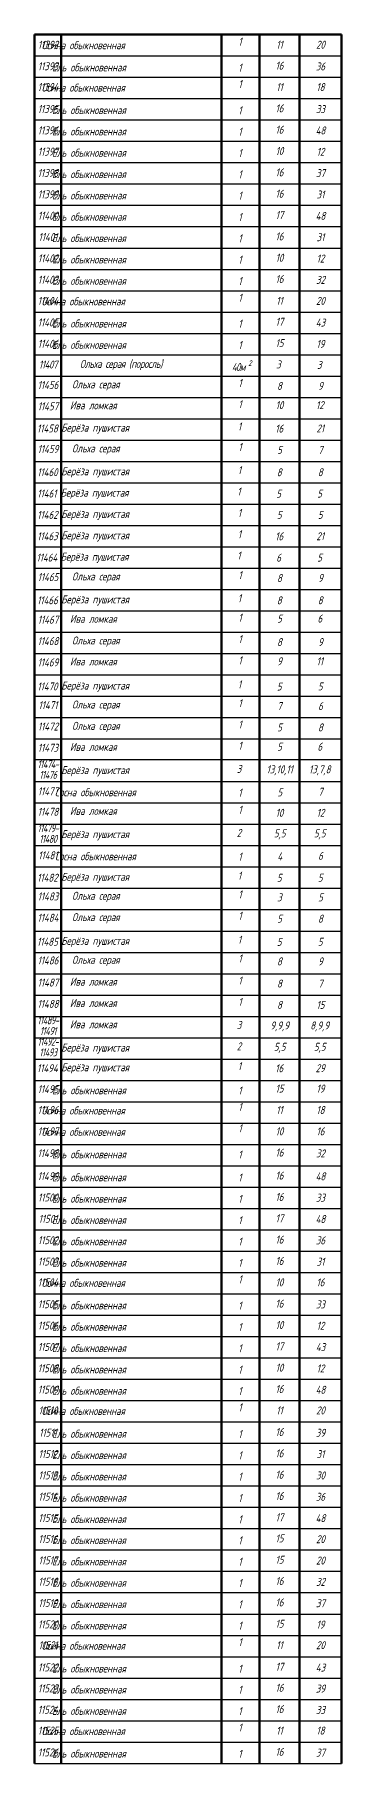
# Model space of a CAD drawing. Header units: metres. Extents: x -9960 to 1540, y -94232 to 62314.
# Drawn here: x -9960 to 1540, y -94232 to -29432 of the extents above; entities that cross this region are included whole.
import ezdxf

# ---------------------------------------------------------------- set-up
doc = ezdxf.new("R2010")
doc.units = ezdxf.units.M
for name, color, linetype, lineweight in [('Лиственные', 160, 'Continuous', 30), ('Поросль', 250, 'Continuous', 30), ('ТАБЛИЦА 50', 51, 'Continuous', 50), ('текст 300', 7, 'Continuous', 30), ('Хвойные', 80, 'Continuous', 30)]:
    doc.layers.add(name, color=color, linetype=linetype, lineweight=lineweight)
doc.layers.add('ТАБЛИЦА', color=7, linetype='Continuous', true_color=0x000000)
doc.styles.add('NF_VGP_3.0', font='cs_gost2304.shx', dxfattribs={"oblique": 15, "height": 300})

msp = doc.modelspace()

# ---------------------------------------------------------------- linework, layer by layer
at = {"layer": 'ТАБЛИЦА', "color": 0, "transparency": 33554687}
for points in [[(-9960, -29432), (1540, -29432)], [(-9960, -30232), (1540, -30232)], [(-9960, -31032), (1540, -31032)], [(-9960, -31832), (1540, -31832)], [(-9960, -32632), (1540, -32632)], [(-9960, -33432), (1540, -33432)], [(-9960, -34232), (1540, -34232)], [(-9960, -35032), (1540, -35032)], [(-9960, -35832), (1540, -35832)], [(-9960, -36632), (1540, -36632)], [(-9960, -37432), (1540, -37432)], [(-9960, -38232), (1540, -38232)], [(-9960, -39032), (1540, -39032)], [(-9960, -39832), (1540, -39832)], [(-9960, -40632), (1540, -40632)], [(-9960, -41432), (1540, -41432)], [(-9960, -42232), (1540, -42232)], [(-9960, -43032), (1540, -43032)], [(-9960, -43832), (1540, -43832)], [(-9960, -44632), (1540, -44632)], [(-9960, -45432), (1540, -45432)], [(-9960, -46232), (1540, -46232)], [(-9960, -47032), (1540, -47032)], [(-9960, -47832), (1540, -47832)], [(-9960, -48632), (1540, -48632)], [(-9960, -49432), (1540, -49432)], [(-9960, -50232), (1540, -50232)], [(-9960, -51032), (1540, -51032)], [(-9960, -51832), (1540, -51832)], [(-9960, -52632), (1540, -52632)], [(-9960, -53432), (1540, -53432)], [(-9960, -54232), (1540, -54232)], [(-9960, -55032), (1540, -55032)], [(-9960, -55832), (1540, -55832)], [(-9960, -56601), (1540, -56601)], [(-9960, -57432), (1540, -57432)], [(-9960, -58232), (1540, -58232)], [(-9960, -59032), (1540, -59032)], [(-9960, -59832), (1540, -59832)], [(-9960, -60632), (1540, -60632)], [(-9960, -61432), (1540, -61432)], [(-9960, -62232), (1540, -62232)], [(-9960, -63032), (1540, -63032)], [(-9960, -63832), (1540, -63832)], [(-9960, -64632), (1540, -64632)], [(-9960, -65432), (1540, -65432)], [(-9960, -66232), (1540, -66232)], [(-9960, -67032), (1540, -67032)], [(-9960, -67832), (1540, -67832)], [(-9960, -68632), (1540, -68632)], [(-9960, -69432), (1540, -69432)], [(-9960, -70232), (1540, -70232)], [(-9960, -71032), (1540, -71032)], [(-9960, -71832), (1540, -71832)], [(-9960, -72632), (1540, -72632)], [(-9960, -73432), (1540, -73432)], [(-9960, -74232), (1540, -74232)], [(-9960, -75032), (1540, -75032)], [(-9960, -75832), (1540, -75832)], [(-9960, -76632), (1540, -76632)], [(-9960, -77432), (1540, -77432)], [(-9960, -78232), (1540, -78232)], [(-9960, -79032), (1540, -79032)], [(-9960, -79832), (1540, -79832)], [(-9960, -80632), (1540, -80632)], [(-9960, -81432), (1540, -81432)], [(-9960, -82232), (1540, -82232)], [(-9960, -83032), (1540, -83032)], [(-9960, -83832), (1540, -83832)], [(-9960, -84632), (1540, -84632)], [(-9960, -85432), (1540, -85432)], [(-9960, -86232), (1540, -86232)], [(-9960, -87032), (1540, -87032)], [(-9960, -87832), (1540, -87832)], [(-9960, -88632), (1540, -88632)], [(-9960, -89432), (1540, -89432)], [(-9960, -90232), (1540, -90232)], [(-9960, -91032), (1540, -91032)], [(-9960, -91832), (1540, -91832)], [(-9960, -92632), (1540, -92632)], [(-9960, -93432), (1540, -93432)], [(-9960, -94232), (1540, -94232)]]:
    msp.add_lwpolyline(points, dxfattribs=at)
at = {"layer": 'ТАБЛИЦА 50', "color": 7, "transparency": 33554687}
for points in [[(-9960, -29432), (1540, -29432)], [(-9960, -71832), (-9960, -29432)], [(-8960, -71832), (-8960, -29432)], [(-2960, -71832), (-2960, -29432)], [(-2960, -71832), (-2960, -29432)], [(-1532, -71832), (-1532, -29432)], [(-1532, -71832), (-1532, -29432)], [(-32, -71832), (-32, -29432)], [(-32, -71832), (-32, -29432)], [(1540, -71832), (1540, -29432)], [(1540, -71832), (1540, -29432)], [(-9960, -94232), (-9960, -71832)], [(-8960, -94232), (-8960, -71832)], [(-2960, -94232), (-2960, -71832)], [(-2960, -94232), (-2960, -71832)], [(-1532, -94232), (-1532, -71832)], [(-1532, -94232), (-1532, -71832)], [(-32, -94232), (-32, -71832)], [(-32, -94232), (-32, -71832)], [(1540, -94232), (1540, -71832)], [(1540, -94232), (1540, -71832)]]:
    msp.add_lwpolyline(points, dxfattribs=at)

# ---------------------------------------------------------------- texts
at = {"layer": 'Лиственные', "lineweight": 30, "transparency": 33554687, "char_height": 300, "attachment_point": 5, "style": 'NF_VGP_3.0'}
for s, insert, width in [('\\pxqj;Осина обыкновенная', (-6836, -29832), 5716.81), ('\\pxqj;Осина обыкновенная', (-6836, -31420), 5716.81), ('\\pxqj;Осина обыкновенная', (-6836, -39432), 5716.81), ('Ольха серая', (-7664, -42583), 6349.98), ('Ива ломкая', (-7759, -43330), 6349.98), ('\\pxqj;Берёза пушистая', (-7092, -44205), 3736), ('Ольха серая', (-7664, -44983), 6349.98), ('\\pxqj;Берёза пушистая', (-7092, -45842), 3736), ('\\pxqj;Берёза пушистая', (-7112, -46642), 3736), ('\\pxqj;Берёза пушистая', (-7092, -47442), 3736), ('\\pxqj;Берёза пушистая', (-7092, -48242), 3736), ('\\pxqj;Берёза пушистая', (-7112, -49042), 3736), ('Ольха серая', (-7664, -49783), 6349.98), ('\\pxqj;Берёза пушистая', (-7092, -50642), 3736), ('Ива ломкая', (-7759, -51330), 6349.98), ('Ольха серая', (-7664, -52183), 6349.98), ('Ива ломкая', (-7759, -52930), 6349.98), ('\\pxqj;Берёза пушистая', (-7092, -53873), 3736), ('Ольха серая', (-7664, -54583), 6349.98), ('Ольха серая', (-7664, -55383), 6349.98), ('Ива ломкая', (-7759, -56130), 6349.98), ('\\pxqj;Берёза пушистая', (-7092, -57042), 3736), ('Ива ломкая', (-7759, -58530), 6349.98), ('\\pxqj;Берёза пушистая', (-7092, -59442), 3736), ('\\pxqj;Берёза пушистая', (-7092, -61042), 3736), ('Ольха серая', (-7664, -61752), 6349.98), ('Ольха серая', (-7664, -62552), 6349.98), ('\\pxqj;Берёза пушистая', (-7092, -63442), 3736), ('Ольха серая', (-7664, -64152), 6349.98), ('Ива ломкая', (-7759, -64930), 6349.98), ('Ива ломкая', (-7759, -65730), 6349.98), ('Ива ломкая', (-7759, -66530), 6349.98), ('\\pxqj;Берёза пушистая', (-7092, -67442), 3736), ('\\pxqj;Берёза пушистая', (-7092, -68181), 3736), ('\\pxqj;Осина обыкновенная', (-6836, -69760), 5716.81), ('\\pxqj;Осина обыкновенная', (-6836, -70560), 5716.81), ('\\pxqj;Осина обыкновенная', (-6836, -76221), 5716.81), ('\\pxqj;Осина обыкновенная', (-6836, -81021), 5716.81), ('\\pxqj;Осина обыкновенная', (-6836, -89821), 5716.81), ('\\pxqj;Осина обыкновенная', (-6836, -93021), 5716.81)]:
    msp.add_mtext(s, dxfattribs=dict(at, insert=insert, width=width))
at = {"layer": 'Лиственные', "color": 5, "char_height": 300, "attachment_point": 1, "style": 'NF_VGP_3.0'}
for s, insert, width in [('1', (-2322, -29548), 156.16), ('1', (-2322, -31136), 156.16), ('1', (-2322, -39148), 156.16), ('1', (-2322, -42342), 156.16), ('1', (-2322, -43138), 156.16), ('1', (-2342, -43973), 156.16), ('1', (-2322, -44742), 156.16), ('1', (-2342, -45610), 156.16), ('1', (-2363, -46410), 156.16), ('1', (-2342, -47210), 156.16), ('1', (-2342, -48010), 156.16), ('1', (-2363, -48810), 156.16), ('1', (-2322, -49542), 156.16), ('1', (-2342, -50410), 156.16), ('1', (-2322, -51138), 156.16), ('1', (-2322, -51942), 156.16), ('1', (-2322, -52738), 156.16), ('1', (-2342, -53641), 156.16), ('1', (-2322, -54342), 156.16), ('1', (-2322, -55142), 156.16), ('1', (-2322, -55938), 156.16), ('3', (-2382, -56806), 232.3), ('1', (-2322, -58338), 156.16), ('2', (-2382, -59206), 243.91), ('1', (-2342, -60810), 156.16), ('1', (-2322, -61511), 156.16), ('1', (-2322, -62311), 156.16), ('1', (-2342, -63210), 156.16), ('1', (-2322, -63911), 156.16), ('1', (-2322, -64738), 156.16), ('1', (-2322, -65538), 156.16), ('3', (-2382, -66406), 232.3), ('2', (-2382, -67206), 243.91), ('1', (-2342, -67949), 156.16), ('1', (-2322, -69476), 156.16), ('1', (-2322, -70276), 156.16), ('1', (-2322, -75937), 156.16), ('1', (-2322, -80737), 156.16), ('1', (-2322, -89537), 156.16), ('1', (-2322, -92737), 156.16)]:
    msp.add_mtext(s, dxfattribs=dict(at, insert=insert, width=width))
at = {"layer": 'Поросль', "color": 4, "lineweight": 30, "transparency": 33554687, "insert": (-6715, -41816), "char_height": 300, "width": 6766.72, "attachment_point": 5, "style": 'NF_VGP_3.0'}
msp.add_mtext('{\\T0.95;Ольха серая (поросль)}', dxfattribs=at)
at = {"layer": 'текст 300', "color": 7, "transparency": 33554687, "char_height": 300, "attachment_point": 5, "style": 'NF_VGP_3.0'}
for s, insert, width in [('{\\C256;11392}', (-9460, -29813), 1000), ('{\\C256;11393}', (-9460, -30620), 1000), ('{\\C256;11394}', (-9460, -31400), 1000), ('{\\C256;11395}', (-9460, -32220), 1000), ('{\\C256;11396}', (-9460, -33020), 1000), ('{\\C256;11397}', (-9460, -33820), 1000), ('{\\C256;11398}', (-9460, -34620), 1000), ('{\\C256;11399}', (-9460, -35420), 1000), ('{\\C256;11400}', (-9460, -36220), 1000), ('{\\C256;11401}', (-9460, -37020), 1000), ('{\\C256;11402}', (-9460, -37820), 1000), ('{\\C256;11403}', (-9460, -38620), 1000), ('{\\C256;11404}', (-9460, -39413), 1000), ('{\\C256;11405}', (-9460, -40220), 1000), ('{\\C256;11406}', (-9460, -41020), 1000), ('{\\T0.9;\\C256;11407}', (-9460, -41800), 1000), ('\\A1;{\\T0.8;\\C256;40м \\H0.7x;\\S2^ ;}', (-2204, -41845), 1427.54), ('{\\C256;11456}', (-9460, -42567), 1000), ('{\\C256;11457}', (-9460, -43364), 1000), ('{\\C256;11458}', (-9480, -44197), 1000), ('{\\C256;11459}', (-9460, -44967), 1000), ('{\\C256;11460}', (-9480, -45835), 1000), ('{\\C256;11461}', (-9501, -46635), 1000), ('{\\C256;11462}', (-9480, -47435), 1000), ('{\\C256;11463}', (-9480, -48235), 1000), ('{\\C256;11464}', (-9501, -49035), 1000), ('{\\C256;11465}', (-9460, -49767), 1000), ('{\\C256;11466}', (-9480, -50635), 1000), ('{\\C256;11467}', (-9460, -51364), 1000), ('{\\C256;11468}', (-9460, -52167), 1000), ('{\\C256;11469}', (-9460, -52964), 1000), ('{\\C256;11470}', (-9480, -53866), 1000), ('{\\C256;11471}', (-9460, -54567), 1000), ('{\\C256;11472}', (-9460, -55367), 1000), ('{\\C256;11473}', (-9460, -56164), 1000), ('{\\C256;11477}', (-9460, -57794), 1000), ('{\\C256;11478}', (-9460, -58564), 1000), ('{\\C256;11481}', (-9460, -60194), 1000), ('{\\C256;11482}', (-9480, -61035), 1000), ('{\\C256;11483}', (-9460, -61736), 1000), ('{\\C256;11484}', (-9460, -62536), 1000), ('{\\C256;11485}', (-9480, -63435), 1000), ('{\\C256;11486}', (-9460, -64136), 1000), ('{\\C256;11487}', (-9460, -64964), 1000), ('{\\C256;11488}', (-9460, -65764), 1000), ('{\\C256;11494}', (-9480, -68174), 1000), ('{\\C256;11495}', (-9460, -68959), 1000), ('{\\C256;11496}', (-9460, -69740), 1000), ('{\\C256;11497}', (-9460, -70540), 1000), ('{\\C256;11498}', (-9460, -71359), 1000), ('{\\C256;11499}', (-9460, -72220), 1000), ('{\\C256;11500}', (-9460, -73020), 1000), ('{\\C256;11501}', (-9460, -73820), 1000), ('{\\C256;11502}', (-9460, -74620), 1000), ('{\\C256;11503}', (-9460, -75420), 1000), ('{\\C256;11504}', (-9460, -76201), 1000), ('{\\C256;11505}', (-9460, -77020), 1000), ('{\\C256;11506}', (-9460, -77820), 1000), ('{\\C256;11507}', (-9460, -78620), 1000), ('{\\C256;11508}', (-9460, -79420), 1000), ('{\\C256;11509}', (-9460, -80220), 1000), ('{\\C256;11510}', (-9460, -81001), 1000), ('{\\C256;11511}', (-9460, -81833), 1000), ('{\\C256;11512}', (-9460, -82633), 1000), ('{\\C256;11513}', (-9460, -83433), 1000), ('{\\C256;11514}', (-9460, -84233), 1000), ('{\\C256;11515}', (-9460, -85033), 1000), ('{\\C256;11516}', (-9460, -85820), 1000), ('{\\C256;11517}', (-9460, -86620), 1000), ('{\\C256;11518}', (-9460, -87420), 1000), ('{\\C256;11519}', (-9460, -88220), 1000), ('{\\C256;11520}', (-9460, -89020), 1000), ('{\\C256;11521}', (-9460, -89801), 1000), ('{\\C256;11522}', (-9460, -90633), 1000), ('{\\C256;11523}', (-9460, -91420), 1000), ('{\\C256;11524}', (-9460, -92220), 1000), ('{\\C256;11525}', (-9460, -93001), 1000), ('{\\C256;11526}', (-9460, -93820), 1000)]:
    msp.add_mtext(s, dxfattribs=dict(at, insert=insert, width=width))
at = {"layer": 'текст 300', "transparency": 33554687, "char_height": 300, "attachment_point": 5, "style": 'NF_VGP_3.0'}
for s, insert, width in [('11', (-782, -29813), 1500), ('20', (754, -29813), 1572.46), ('16', (-782, -30597), 1500), ('36', (754, -30627), 1572.46), ('11', (-782, -31400), 1500), ('18', (754, -31400), 1572.46), ('16', (-782, -32197), 1500), ('33', (754, -32227), 1572.46), ('16', (-782, -32997), 1500), ('48', (754, -33027), 1572.46), ('10', (-782, -33797), 1500), ('12', (754, -33827), 1572.46), ('16', (-782, -34597), 1500), ('37', (754, -34627), 1572.46), ('16', (-782, -35397), 1500), ('31', (754, -35427), 1572.46), ('17', (-782, -36197), 1500), ('48', (754, -36227), 1572.46), ('16', (-782, -36997), 1500), ('31', (754, -37027), 1572.46), ('10', (-782, -37797), 1500), ('12', (754, -37827), 1572.46), ('16', (-782, -38597), 1500), ('32', (754, -38627), 1572.46), ('11', (-782, -39413), 1500), ('20', (754, -39413), 1572.46), ('17', (-782, -40197), 1500), ('43', (754, -40227), 1572.46), ('15', (-782, -40997), 1500), ('19', (754, -41027), 1572.46), ('3', (-821, -41795), 1427.54), ('3', (709, -41813), 1427.54), ('8', (-782, -42601), 1500), ('9', (754, -42601), 1572.46), ('10', (-782, -43322), 1500), ('12', (730, -43322), 1620), ('16', (-792, -44201), 1520.64), ('21', (744, -44197), 1551.82), ('5', (-782, -45001), 1500), ('7', (754, -45001), 1572.46), ('8', (-792, -45838), 1520.64), ('8', (744, -45835), 1551.82), ('5', (-813, -46638), 1520.64), ('5', (723, -46635), 1551.82), ('5', (-792, -47438), 1520.64), ('5', (744, -47435), 1551.82), ('16', (-792, -48238), 1520.64), ('21', (744, -48235), 1551.82), ('6', (-813, -49038), 1520.64), ('5', (723, -49035), 1551.82), ('8', (-782, -49801), 1500), ('9', (754, -49801), 1572.46), ('8', (-792, -50638), 1520.64), ('8', (744, -50635), 1551.82), ('5', (-782, -51322), 1500), ('6', (730, -51322), 1620), ('8', (-782, -52201), 1500), ('9', (754, -52201), 1572.46), ('9', (-782, -52922), 1500), ('11', (730, -52922), 1620), ('5', (-792, -53869), 1520.64), ('5', (744, -53866), 1551.82), ('7', (-782, -54601), 1500), ('6', (754, -54601), 1572.46), ('5', (-782, -55401), 1500), ('8', (754, -55401), 1572.46), ('5', (-782, -56122), 1500), ('6', (730, -56122), 1620), ('13,10,11', (-774, -57008), 1572.46), ('13,7,8', (726, -57008), 1572.46), ('7', (754, -57814), 1572.46), ('5', (-771, -57836), 1478.12), ('10', (-782, -58601), 1500), ('12', (754, -58601), 1572.46), ('5,5', (-774, -59408), 1572.46), ('5,5', (726, -59408), 1572.46), ('4', (-771, -60236), 1478.12), ('6', (754, -60214), 1572.46), ('5', (-792, -61038), 1520.64), ('5', (744, -61035), 1551.82), ('3', (-782, -61770), 1500), ('5', (754, -61770), 1572.46), ('5', (-782, -62570), 1500), ('8', (754, -62570), 1572.46), ('5', (-792, -63438), 1520.64), ('5', (744, -63435), 1551.82), ('8', (-782, -64170), 1500), ('9', (754, -64170), 1572.46), ('8', (-782, -65001), 1500), ('7', (754, -65001), 1572.46), ('8', (-782, -65801), 1500), ('15', (754, -65801), 1572.46), ('9,9,9', (-774, -66608), 1572.46), ('8,9,9', (726, -66608), 1572.46), ('5,5', (-774, -67408), 1572.46), ('5,5', (726, -67408), 1572.46), ('16', (-792, -68177), 1520.64), ('29', (744, -68174), 1551.82), ('15', (-782, -68937), 1500), ('19', (754, -68940), 1572.46), ('11', (-782, -69740), 1500), ('18', (754, -69740), 1572.46), ('10', (-782, -70540), 1500), ('16', (754, -70540), 1572.46), ('16', (-782, -71337), 1500), ('32', (754, -71367), 1572.46), ('16', (-782, -72198), 1500), ('48', (754, -72228), 1572.46), ('16', (-782, -72998), 1500), ('33', (754, -73028), 1572.46), ('17', (-782, -73798), 1500), ('48', (754, -73828), 1572.46), ('16', (-782, -74598), 1500), ('36', (754, -74628), 1572.46), ('16', (-782, -75398), 1500), ('31', (754, -75428), 1572.46), ('10', (-782, -76201), 1500), ('16', (754, -76201), 1572.46), ('16', (-782, -76998), 1500), ('33', (754, -77028), 1572.46), ('10', (-782, -77798), 1500), ('12', (754, -77828), 1572.46), ('17', (-782, -78598), 1500), ('43', (754, -78628), 1572.46), ('10', (-782, -79398), 1500), ('12', (754, -79428), 1572.46), ('16', (-782, -80198), 1500), ('48', (754, -80228), 1572.46), ('11', (-782, -81001), 1500), ('20', (754, -81001), 1572.46), ('16', (-782, -81810), 1500), ('39', (754, -81840), 1572.46), ('16', (-782, -82610), 1500), ('31', (754, -82640), 1572.46), ('16', (-782, -83410), 1500), ('30', (754, -83440), 1572.46), ('16', (-782, -84210), 1500), ('36', (754, -84240), 1572.46), ('17', (-782, -85010), 1500), ('48', (754, -85040), 1572.46), ('15', (-782, -85798), 1500), ('20', (754, -85828), 1572.46), ('15', (-782, -86598), 1500), ('20', (754, -86628), 1572.46), ('16', (-782, -87398), 1500), ('32', (754, -87428), 1572.46), ('16', (-782, -88198), 1500), ('37', (754, -88228), 1572.46), ('15', (-782, -88998), 1500), ('19', (754, -89028), 1572.46), ('11', (-782, -89801), 1500), ('20', (754, -89801), 1572.46), ('17', (-782, -90610), 1500), ('43', (754, -90640), 1572.46), ('16', (-782, -91398), 1500), ('39', (754, -91428), 1572.46), ('16', (-782, -92198), 1500), ('33', (754, -92228), 1572.46), ('11', (-782, -93001), 1500), ('18', (754, -93001), 1572.46), ('16', (-782, -93798), 1500), ('37', (754, -93828), 1572.46)]:
    msp.add_mtext(s, dxfattribs=dict(at, insert=insert, width=width))
at = {"layer": 'текст 300', "color": 7, "transparency": 33554687, "char_height": 300, "width": 1000, "attachment_point": 5, "line_spacing_factor": 0.8, "style": 'NF_VGP_3.0'}
for s, insert in [('{\\W0.9;\\T0.9;\\C256;11474-\\P11476}', (-9460, -56979)), ('{\\W0.9;\\T0.9;\\C256;11479-\\P11480}', (-9460, -59379)), ('{\\W0.9;\\T0.9;\\C256;11489-\\P11491}', (-9460, -66579)), ('{\\W0.9;\\T0.9;\\C256;11492-\\P11493}', (-9460, -67379))]:
    msp.add_mtext(s, dxfattribs=dict(at, insert=insert))
at = {"layer": 'Хвойные', "lineweight": 30, "transparency": 33554687, "char_height": 300, "width": 4584.55, "attachment_point": 5, "style": 'NF_VGP_3.0'}
for s, insert in [('\\pxqj;Ель обыкновенная', (-7012, -30662)), ('\\pxqj;Ель обыкновенная', (-7012, -32262)), ('\\pxqj;Ель обыкновенная', (-7012, -33062)), ('\\pxqj;Ель обыкновенная', (-7012, -33862)), ('\\pxqj;Ель обыкновенная', (-7012, -34662)), ('\\pxqj;Ель обыкновенная', (-7012, -35462)), ('\\pxqj;Ель обыкновенная', (-7012, -36262)), ('\\pxqj;Ель обыкновенная', (-7012, -37062)), ('\\pxqj;Ель обыкновенная', (-7012, -37862)), ('\\pxqj;Ель обыкновенная', (-7012, -38662)), ('\\pxqj;Ель обыкновенная', (-7012, -40262)), ('\\pxqj;Ель обыкновенная', (-7012, -41062)), ('\\pxqj;Сосна обыкновенная', (-6901, -57832)), ('\\pxqj;Сосна обыкновенная', (-6901, -60232)), ('\\pxqj;Ель обыкновенная', (-7012, -69002)), ('\\pxqj;Ель обыкновенная', (-7012, -71402)), ('\\pxqj;Ель обыкновенная', (-7013, -72263)), ('\\pxqj;Ель обыкновенная', (-7013, -73063)), ('\\pxqj;Ель обыкновенная', (-7013, -73863)), ('\\pxqj;Ель обыкновенная', (-7013, -74663)), ('\\pxqj;Ель обыкновенная', (-7013, -75463)), ('\\pxqj;Ель обыкновенная', (-7013, -77063)), ('\\pxqj;Ель обыкновенная', (-7013, -77863)), ('\\pxqj;Ель обыкновенная', (-7013, -78663)), ('\\pxqj;Ель обыкновенная', (-7013, -79463)), ('\\pxqj;Ель обыкновенная', (-7013, -80263)), ('\\pxqj;Ель обыкновенная', (-7013, -81875)), ('\\pxqj;Ель обыкновенная', (-7013, -82675)), ('\\pxqj;Ель обыкновенная', (-7013, -83475)), ('\\pxqj;Ель обыкновенная', (-7013, -84275)), ('\\pxqj;Ель обыкновенная', (-7013, -85075)), ('\\pxqj;Ель обыкновенная', (-7013, -85863)), ('\\pxqj;Ель обыкновенная', (-7013, -86663)), ('\\pxqj;Ель обыкновенная', (-7013, -87463)), ('\\pxqj;Ель обыкновенная', (-7013, -88263)), ('\\pxqj;Ель обыкновенная', (-7013, -89063)), ('\\pxqj;Ель обыкновенная', (-7013, -90675)), ('\\pxqj;Ель обыкновенная', (-7013, -91463)), ('\\pxqj;Ель обыкновенная', (-7013, -92263)), ('\\pxqj;Ель обыкновенная', (-7013, -93863))]:
    msp.add_mtext(s, dxfattribs=dict(at, insert=insert))
at = {"layer": 'Хвойные', "char_height": 300, "width": 156.16, "attachment_point": 1, "style": 'NF_VGP_3.0'}
for insert in [(-2325, -30521), (-2325, -32121), (-2325, -32921), (-2325, -33721), (-2325, -34521), (-2325, -35321), (-2325, -36121), (-2325, -36921), (-2325, -37721), (-2325, -38521), (-2325, -40121), (-2325, -40921), (-2325, -57696), (-2325, -60096), (-2325, -68861), (-2325, -71261), (-2325, -72122), (-2325, -72922), (-2325, -73722), (-2325, -74522), (-2325, -75322), (-2325, -76922), (-2325, -77722), (-2325, -78522), (-2325, -79322), (-2325, -80122), (-2325, -81735), (-2325, -82535), (-2325, -83335), (-2325, -84135), (-2325, -84935), (-2325, -85722), (-2325, -86522), (-2325, -87322), (-2325, -88122), (-2325, -88922), (-2325, -90535), (-2325, -91322), (-2325, -92122), (-2325, -93722)]:
    msp.add_mtext('1', dxfattribs=dict(at, insert=insert))

doc.saveas('drawing.dxf')
